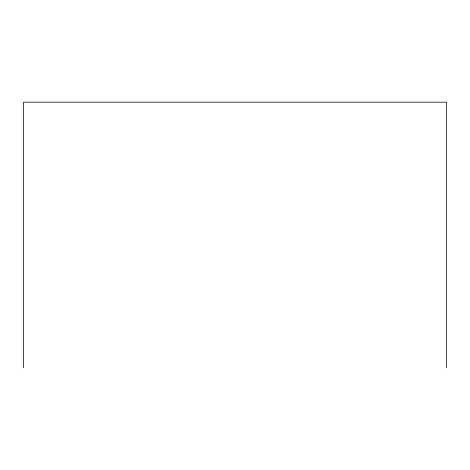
<?xml version="1.0" encoding="UTF-8"?>
<svg xmlns="http://www.w3.org/2000/svg" width="470" height="470" viewBox="0 0 470 470"><rect width="100%" height="100%" fill="white"/><g stroke="black" fill="none" stroke-linecap="round" stroke-linejoin="round"><path stroke-width="0.7" d="M446.5 367.834L446.5 102.166L23.5 102.166L23.5 367.834"/></g></svg>
